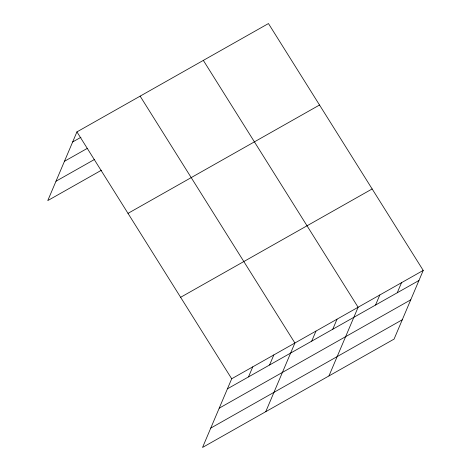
<?xml version="1.0" encoding="UTF-8"?>
<svg xmlns="http://www.w3.org/2000/svg" width="471" height="471" viewBox="0 0 471 471"><rect width="100%" height="100%" fill="white"/><g stroke="black" fill="none" stroke-linecap="round" stroke-linejoin="round"><path stroke-width="0.71" d="M423.223 270.419L231.697 378.766L202.542 447.45L394.068 339.102L423.223 270.419L268.458 23.55L76.932 131.898L47.777 200.581L101.406 170.243M248.494 376.912L252.768 366.85M269.559 364.996L273.834 354.928M265.744 411.695L294.899 343.012L140.134 96.143M311.696 341.163L315.97 331.095M332.762 329.241L337.036 319.173M328.952 375.94L358.107 307.257L203.337 60.388M375.54 305.043L379.809 294.976M397.247 292.768L401.516 282.7M72.658 141.965L80.959 137.267M64.445 161.306L87.429 148.306M55.99 181.235L94.294 159.569M128.006 213.363L319.532 105.015M180.623 297.301L372.149 188.953M227.422 388.834L418.949 280.486M219.215 408.174L410.741 299.827M210.755 428.104L402.281 319.762M76.932 131.898L231.697 378.766"/></g></svg>
